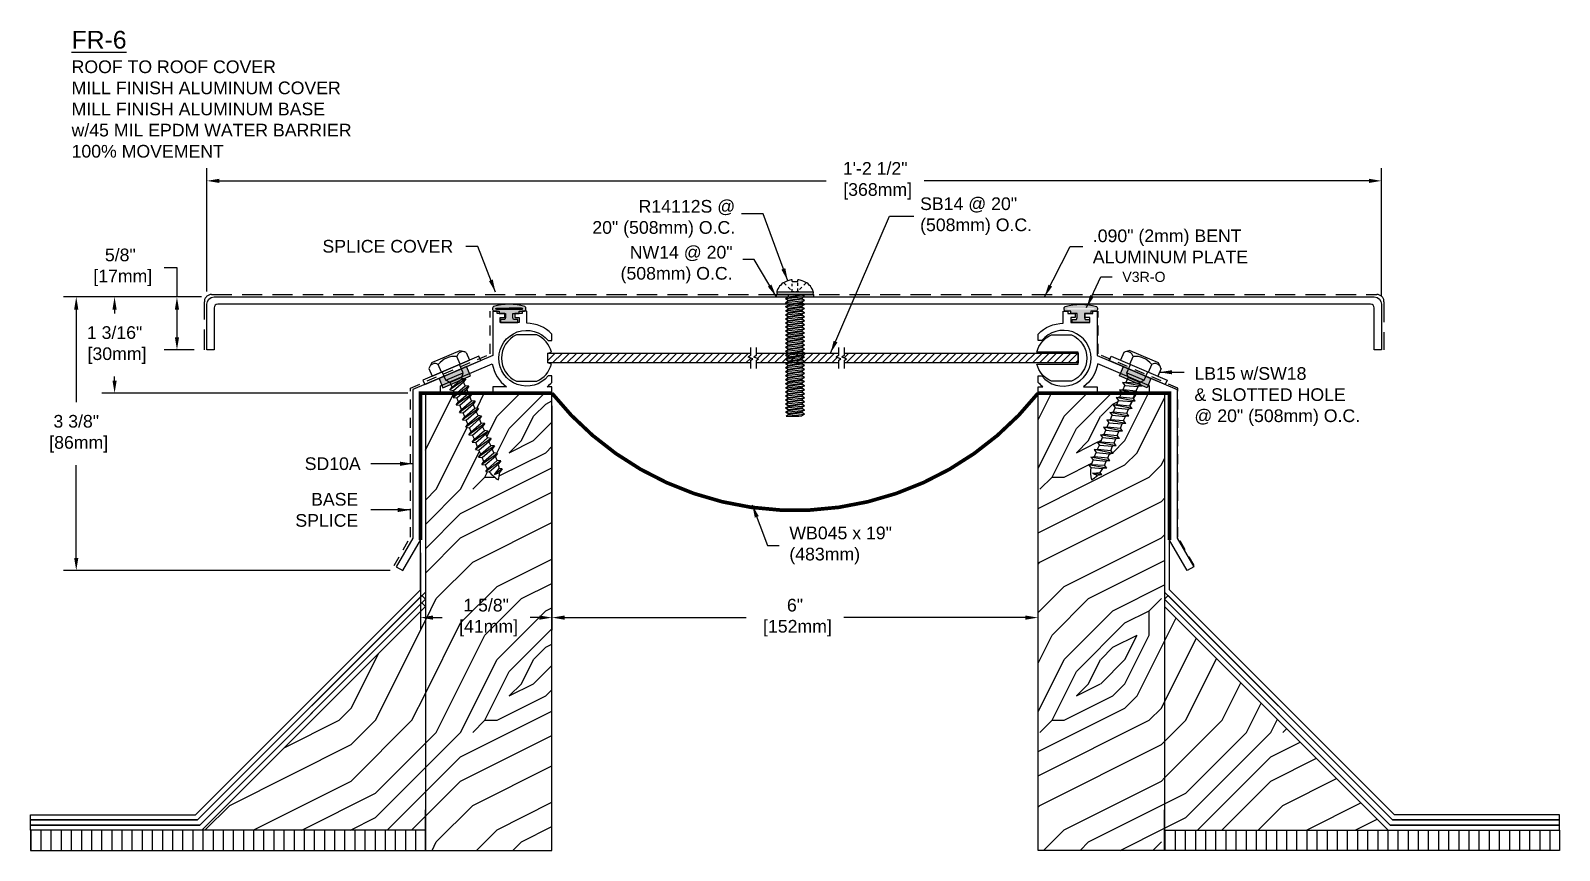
# Model space of a CAD drawing. Header units: inches. Extents: x -1 to 44.9, y 1.5 to 11.7.
# Drawn here: x -1.01 to 17.86, y 1.55 to 11.66 of the extents above; entities that cross this region are included whole.
import ezdxf

# ---------------------------------------------------------------- set-up
doc = ezdxf.new("R2010")
doc.units = ezdxf.units.IN
doc.header["$MEASUREMENT"] = 0
doc.linetypes.add('DASHED2', pattern=[0.375, 0.25, -0.125])
for name, color, linetype in [('ANCHORS', 4, 'Continuous'), ('CONDITIONS', 1, 'Continuous'), ('DIMENSIONS', 3, 'Continuous'), ('FILLERS', 2, 'Continuous'), ('METALS', 7, 'Continuous'), ('TEXT', 2, 'Continuous')]:
    doc.layers.add(name, color=color, linetype=linetype)
doc.styles.add('ARIAL', font='arial.ttf')
doc.dimstyles.new('Arial', dxfattribs={"dimtxt": 0.15625, "dimasz": 0.15625, "dimexe": 0.15625, "dimexo": 0.15625, "dimgap": 0.15625, "dimtad": 0, "dimtih": 1, "dimtoh": 1, "dimdec": 4, "dimzin": 3, "dimdsep": 46, "dimlunit": 4, "dimtxsty": 'ARIAL', "dimcen": 0.15625, "dimadec": 0, "dimazin": 0, "dimtfac": 1, "dimtdec": 4, "dimtofl": 0, "dimtmove": 0, "dimatfit": 3, "dimfxl": 0, "dimfrac": 2, "dimtolj": 1, "dimtzin": 0, "dimarcsym": 0})
pattern_1 = [(0, (-1.4, 0.15), (3, 3), [0.15, -2.85]), (90, (-0.2, 1.2), (-3, 3), [0.3, -2.7]), (45, (-0.8, 0.9), (3e-16, 3), [0.2121, -0.6363, 0.2121, -0.4242, 1.485, -1.27294]), (45, (-1.55, 0), (3e-16, 3), [0.21213, -0.42426, 0.21213, -3.39412]), (45, (-0.5, 0.3), (3e-16, 3), [0.2121, -4.0305]), (45, (-0.2, 0.15), (3e-16, 3), [0.2121, -4.0305]), (45, (-0.65, 0.45), (3e-16, 3), [0.2121, -4.0305]), (45, (-0.8, 0.6), (3e-16, 3), [0.42426, -3.8184]), (45, (-0.05, 2.85), (3e-16, 3), [0.4243, -3.8184]), (45, (-1.1, 0.75), (3e-16, 3), [0.8485, -3.3941]), (45, (-1.25, 0.9), (3e-16, 3), [0.8485, -3.3941]), (45, (0.7, 1.8), (3e-16, 3), [0.8485, -3.3941]), (45, (-1.4, 1.2), (3e-16, 3), [0.6364, -3.60624]), (45, (-2, 1.65), (3e-16, 3), [0.6364, -3.60624]), (45, (-1.7, 1.35), (3e-16, 3), [0.6364, -3.60624]), (45, (0.25, 2.25), (3e-16, 3), [1.06066, -3.182]), (45, (-0.05, 2.4), (3e-16, 3), [1.06066, -3.182]), (45, (0.25, 1.65), (3e-16, 3), [1.4849, -2.7577]), (26.565, (-1.1, 0.45), (3, 1e-09), [0.3354, -6.3728]), (26.565, (-0.5, 1.35), (3, 1e-09), [0.3354, -6.3728]), (26.565, (-0.65, 1.05), (3, 1e-09), [0.3354, -6.3728]), (26.565, (-1.25, 0.15), (3, 1e-09), [0.6708, -6.0374]), (26.565, (-0.65, 1.5), (3, 1e-09), [1.00623, -5.702]), (26.565, (-0.95, 1.65), (3, 1e-09), [1.34164, -5.36656]), (26.565, (-1.25, 1.8), (3, 1e-09), [1.34164, -5.36656]), (26.565, (-1.7, 2.7), (3, 1e-09), [1.34164, -5.36656]), (26.565, (-1.7, 2.4), (3, 1e-09), [1.67705, -5.03115]), (26.565, (-1.55, 2.1), (3, 1e-09), [1.67705, -5.03115]), (63.435, (-0.5, 0.9), (2e-10, 3), [0.3354, -6.3728]), (63.435, (-0.95, 0.6), (2e-10, 3), [0.3354, -6.3728]), (63.435, (-1.4, 0.15), (2e-10, 3), [0.6708, -6.0374]), (63.435, (-0.5, 0.6), (2e-10, 3), [0.6708, -6.0374]), (63.435, (-1.7, 0), (2e-10, 3), [1.00623, -5.702]), (63.435, (-2, 0), (2e-10, 3), [1.34164, -5.36656]), (63.435, (0.7, 0.15), (2e-10, 3), [1.34164, -5.36656]), (63.435, (-0.35, 0.45), (2e-10, 3), [1.34164, -5.36656]), (63.435, (0.25, 0.15), (2e-10, 3), [1.67705, -5.03115]), (63.435, (-0.05, 0.3), (2e-10, 3), [1.67705, -5.03115])]
pattern_2 = [(0, (2.6, 0.15), (3, 3), [0.15, -2.85]), (90, (3.8, 1.2), (-3, 3), [0.3, -2.7]), (45, (3.2, 0.9), (3e-16, 3), [0.2121, -0.6363, 0.2121, -0.4242, 1.485, -1.27294]), (45, (2.45, 0), (3e-16, 3), [0.21213, -0.42426, 0.21213, -3.39412]), (45, (3.5, 0.3), (3e-16, 3), [0.21213, -4.0305]), (45, (3.8, 0.15), (3e-16, 3), [0.21213, -4.0305]), (45, (3.35, 0.45), (3e-16, 3), [0.21213, -4.0305]), (45, (3.2, 0.6), (3e-16, 3), [0.42426, -3.8184]), (45, (3.95, 2.85), (3e-16, 3), [0.42426, -3.8184]), (45, (2.9, 0.75), (3e-16, 3), [0.8485, -3.3941]), (45, (2.75, 0.9), (3e-16, 3), [0.8485, -3.3941]), (45, (4.7, 1.8), (3e-16, 3), [0.8485, -3.3941]), (45, (2.6, 1.2), (3e-16, 3), [0.6364, -3.60624]), (45, (2, 1.65), (3e-16, 3), [0.6364, -3.60624]), (45, (2.3, 1.35), (3e-16, 3), [0.6364, -3.60624]), (45, (4.25, 2.25), (3e-16, 3), [1.06066, -3.182]), (45, (3.95, 2.4), (3e-16, 3), [1.06066, -3.182]), (45, (4.25, 1.65), (3e-16, 3), [1.4849, -2.7577]), (26.565, (2.9, 0.45), (3, 1e-09), [0.3354, -6.3728]), (26.565, (3.5, 1.35), (3, 1e-09), [0.3354, -6.3728]), (26.565, (3.35, 1.05), (3, 1e-09), [0.3354, -6.3728]), (26.565, (2.75, 0.15), (3, 1e-09), [0.6708, -6.0374]), (26.565, (3.35, 1.5), (3, 1e-09), [1.00623, -5.70197]), (26.565, (3.05, 1.65), (3, 1e-09), [1.34164, -5.36656]), (26.565, (2.75, 1.8), (3, 1e-09), [1.34164, -5.36656]), (26.565, (2.3, 2.7), (3, 1e-09), [1.34164, -5.36656]), (26.565, (2.3, 2.4), (3, 1e-09), [1.67705, -5.03115]), (26.565, (2.45, 2.1), (3, 1e-09), [1.67705, -5.03115]), (63.435, (3.5, 0.9), (2e-10, 3), [0.3354, -6.3728]), (63.435, (3.05, 0.6), (2e-10, 3), [0.3354, -6.3728]), (63.435, (2.6, 0.15), (2e-10, 3), [0.6708, -6.0374]), (63.435, (3.5, 0.6), (2e-10, 3), [0.6708, -6.0374]), (63.435, (2.3, 0), (2e-10, 3), [1.00623, -5.70197]), (63.435, (2, 0), (2e-10, 3), [1.34164, -5.36656]), (63.435, (4.7, 0.15), (2e-10, 3), [1.34164, -5.36656]), (63.435, (3.65, 0.45), (2e-10, 3), [1.34164, -5.36656]), (63.435, (4.25, 0.15), (2e-10, 3), [1.67705, -5.03115]), (63.435, (3.95, 0.3), (2e-10, 3), [1.67705, -5.03115])]

# ---------------------------------------------------------------- blocks, each defined once
blk = doc.blocks.new('*D6')
at = {"layer": 'Defpoints', "color": 0}
for p in [(1.259, 8.374), (0.031, 7.186), (3.805, 7.186)]:
    blk.add_point(p, dxfattribs=at)
at = {"layer": 'DIMENSIONS', "color": 0, "lineweight": -2}
for p, q in [((1.103, 8.374), (-0.125, 8.374)), ((0.031, 8.217), (0.031, 8.168)), ((0.031, 7.342), (0.031, 7.392)), ((3.649, 7.186), (-0.125, 7.186))]:
    blk.add_line(p, q, dxfattribs=at)
at = {"layer": 'DIMENSIONS', "color": 0}
for points in [[(0.005, 8.217), (0.057, 8.217), (0.031, 8.374)], [(0.005, 7.342), (0.057, 7.342), (0.031, 7.186)]]:
    blk.add_solid(points, dxfattribs=at)
at = {"layer": 'DIMENSIONS', "color": 0, "insert": (0.031, 7.78), "char_height": 0.15625, "attachment_point": 5, "style": 'ARIAL'}
blk.add_mtext('\\A1;1 3/16"\\P [30mm]', dxfattribs=at)
blk = doc.blocks.new('*D7')
at = {"layer": 'Defpoints', "color": 0}
for p in [(5.429, 7.186), (3.806, 5.374), (5.429, 4.418)]:
    blk.add_point(p, dxfattribs=at)
at = {"layer": 'DIMENSIONS', "color": 0, "lineweight": -2}
for p, q in [((5.429, 7.03), (5.429, 4.262)), ((3.806, 5.217), (3.806, 4.262)), ((3.962, 4.418), (4.074, 4.418)), ((5.273, 4.418), (5.161, 4.418))]:
    blk.add_line(p, q, dxfattribs=at)
at = {"layer": 'DIMENSIONS', "color": 0}
for points in [[(3.962, 4.444), (3.962, 4.392), (3.806, 4.418)], [(5.273, 4.444), (5.273, 4.392), (5.429, 4.418)]]:
    blk.add_solid(points, dxfattribs=at)
at = {"layer": 'DIMENSIONS', "color": 0, "insert": (4.617, 4.418), "char_height": 0.1562, "attachment_point": 5, "style": 'ARIAL'}
blk.add_mtext('\\A1;1 5/8"\\P [41mm]', dxfattribs=at)
blk = doc.blocks.new('*D8')
at = {"layer": 'Defpoints', "color": 0}
for p in [(1.259, 8.374), (0.801, 7.721), (1.169, 7.721)]:
    blk.add_point(p, dxfattribs=at)
at = {"layer": 'DIMENSIONS', "color": 0, "lineweight": -2}
for p, q in [((0.645, 8.738), (0.801, 8.738)), ((0.801, 8.738), (0.801, 8.374)), ((1.103, 8.374), (0.645, 8.374)), ((0.801, 8.217), (0.801, 7.877)), ((1.013, 7.721), (0.645, 7.721))]:
    blk.add_line(p, q, dxfattribs=at)
at = {"layer": 'DIMENSIONS', "color": 0}
for points in [[(0.775, 8.217), (0.827, 8.217), (0.801, 8.374)], [(0.775, 7.877), (0.827, 7.877), (0.801, 7.721)]]:
    blk.add_solid(points, dxfattribs=at)
at = {"layer": 'DIMENSIONS', "color": 0, "insert": (0.102, 8.738), "char_height": 0.1562, "attachment_point": 5, "style": 'ARIAL'}
blk.add_mtext('\\A1;5/8"\\P [17mm]', dxfattribs=at)
blk = doc.blocks.new('*D9')
at = {"layer": 'Defpoints', "color": 0}
for p in [(5.429, 4.418), (11.429, 4.418), (11.429, 4.418)]:
    blk.add_point(p, dxfattribs=at)
at = {"layer": 'DIMENSIONS', "color": 0, "lineweight": -2}
for p, q in [((5.586, 4.418), (7.825, 4.418)), ((11.273, 4.418), (9.033, 4.418))]:
    blk.add_line(p, q, dxfattribs=at)
at = {"layer": 'DIMENSIONS', "color": 0}
for points in [[(5.586, 4.444), (5.586, 4.392), (5.429, 4.418)], [(11.273, 4.444), (11.273, 4.392), (11.429, 4.418)]]:
    blk.add_solid(points, dxfattribs=at)
at = {"layer": 'DIMENSIONS', "color": 0, "insert": (8.429, 4.418), "char_height": 0.1562, "attachment_point": 5, "style": 'ARIAL'}
blk.add_mtext('\\A1;6"\\P [152mm]', dxfattribs=at)
blk = doc.blocks.new('*D10')
at = {"layer": 'Defpoints', "color": 0}
for p in [(15.669, 9.805), (1.169, 8.284), (15.669, 8.23)]:
    blk.add_point(p, dxfattribs=at)
at = {"layer": 'DIMENSIONS', "color": 0, "lineweight": -2}
for p, q in [((1.169, 8.44), (1.169, 9.961)), ((15.669, 8.386), (15.669, 9.961)), ((1.325, 9.805), (8.815, 9.805)), ((15.513, 9.805), (10.023, 9.805))]:
    blk.add_line(p, q, dxfattribs=at)
at = {"layer": 'DIMENSIONS', "color": 0}
for points in [[(1.325, 9.831), (1.325, 9.779), (1.169, 9.805)], [(15.513, 9.831), (15.513, 9.779), (15.669, 9.805)]]:
    blk.add_solid(points, dxfattribs=at)
at = {"layer": 'DIMENSIONS', "color": 0, "insert": (9.419, 9.805), "char_height": 0.15625, "attachment_point": 5, "style": 'ARIAL'}
blk.add_mtext('\\A1;1\'-2 1/2"\\P [368mm]', dxfattribs=at)
blk = doc.blocks.new('NW14')
blk.add_hatch(color=256).paths.add_polyline_path([(0.2325, -0.03), (0.2325, 0), (-0.2325, 0), (-0.2325, -0.03)])
blk.add_lwpolyline([(-0.2325, -0.03), (0.2325, -0.03), (0.2325, 0), (-0.2325, 0)], close=True)
blk = doc.blocks.new('LB15')
for p, q in [((-0.25, 0.102), (-0.25, 0)), ((-0.25, 0), (0.25, 0)), ((-0.19, 0.156), (-0.238, 0.116)), ((-0.19, 0.156), (0.19, 0.156)), ((-0.125, 0), (-0.125, 0.102)), ((-0.117, -0.112), (-0.117, 0)), ((0.117, -0.112), (0.117, 0)), ((0.125, 0), (0.125, 0.102)), ((0.19, 0.156), (0.238, 0.116)), ((0.25, 0.102), (0.25, 0)), ((-0.078, -0.158), (-0.117, -0.112)), ((-0.117, -0.112), (0.117, -0.112)), ((-0.078, -0.221), (-0.078, -0.158)), ((0.078, -0.158), (-0.078, -0.158)), ((-0.078, -0.221), (0.078, -0.171)), ((0.078, -0.158), (0.117, -0.112)), ((0.078, -0.171), (0.078, -0.158)), ((0.117, -0.194), (0.078, -0.171)), ((0.117, -0.194), (-0.117, -0.244)), ((-0.117, -0.244), (-0.078, -0.221)), ((-0.117, -0.244), (-0.078, -0.266)), ((0.117, -0.294), (-0.117, -0.344)), ((-0.117, -0.344), (-0.078, -0.321)), ((-0.117, -0.344), (-0.078, -0.366)), ((-0.078, -0.266), (0.078, -0.216)), ((-0.078, -0.321), (-0.078, -0.266)), ((-0.078, -0.321), (0.078, -0.271)), ((-0.078, -0.366), (0.078, -0.316)), ((-0.078, -0.421), (-0.078, -0.366)), ((-0.078, -0.421), (0.078, -0.371)), ((0.117, -0.194), (0.078, -0.216)), ((0.078, -0.271), (0.078, -0.216)), ((0.117, -0.294), (0.078, -0.271)), ((0.117, -0.294), (0.078, -0.316)), ((0.078, -0.371), (0.078, -0.316)), ((0.117, -0.394), (0.078, -0.371)), ((0.117, -0.394), (-0.117, -0.444)), ((-0.117, -0.444), (-0.078, -0.421)), ((-0.117, -0.444), (-0.078, -0.466)), ((0.117, -0.494), (-0.117, -0.544)), ((-0.117, -0.544), (-0.078, -0.521)), ((-0.117, -0.544), (-0.078, -0.566)), ((-0.078, -0.466), (0.078, -0.416)), ((-0.078, -0.521), (-0.078, -0.466)), ((-0.078, -0.521), (0.078, -0.471)), ((-0.078, -0.566), (0.078, -0.516)), ((0.117, -0.394), (0.078, -0.416)), ((0.078, -0.471), (0.078, -0.416)), ((0.117, -0.494), (0.078, -0.471)), ((0.117, -0.494), (0.078, -0.516)), ((0.078, -0.571), (0.078, -0.516)), ((0.117, -0.594), (-0.117, -0.644)), ((-0.117, -0.644), (-0.078, -0.621)), ((-0.117, -0.644), (-0.078, -0.666)), ((0.117, -0.694), (-0.117, -0.744)), ((-0.117, -0.744), (-0.078, -0.721)), ((-0.117, -0.744), (-0.078, -0.766)), ((-0.078, -0.621), (-0.078, -0.566)), ((-0.078, -0.621), (0.078, -0.571)), ((-0.078, -0.666), (0.078, -0.616)), ((-0.078, -0.721), (-0.078, -0.666)), ((-0.078, -0.721), (0.078, -0.671)), ((-0.078, -0.766), (0.078, -0.716)), ((0.117, -0.594), (0.078, -0.571)), ((0.117, -0.594), (0.078, -0.616)), ((0.078, -0.671), (0.078, -0.616)), ((0.117, -0.694), (0.078, -0.671)), ((0.117, -0.694), (0.078, -0.716)), ((0.078, -0.771), (0.078, -0.716)), ((0.117, -0.794), (-0.117, -0.844)), ((-0.117, -0.844), (-0.078, -0.821)), ((-0.117, -0.844), (-0.078, -0.866)), ((0.117, -0.894), (-0.117, -0.944)), ((-0.117, -0.944), (-0.078, -0.921)), ((-0.078, -0.821), (-0.078, -0.766)), ((-0.078, -0.821), (0.078, -0.771)), ((-0.078, -0.866), (0.078, -0.816)), ((-0.078, -0.921), (-0.078, -0.866)), ((-0.078, -0.921), (0.078, -0.871)), ((-0.078, -0.966), (0.078, -0.916)), ((0.117, -0.794), (0.078, -0.771)), ((0.117, -0.794), (0.078, -0.816)), ((0.078, -0.871), (0.078, -0.816)), ((0.117, -0.894), (0.078, -0.871)), ((0.117, -0.894), (0.078, -0.916)), ((0.078, -0.971), (0.078, -0.916)), ((-0.117, -0.944), (-0.078, -0.966)), ((0.117, -0.994), (-0.117, -1.044)), ((-0.117, -1.044), (-0.078, -1.021)), ((-0.117, -1.044), (-0.078, -1.066)), ((0.117, -1.094), (-0.117, -1.144)), ((-0.117, -1.144), (-0.078, -1.121)), ((-0.078, -1.021), (-0.078, -0.966)), ((-0.078, -1.021), (0.078, -0.971)), ((-0.078, -1.066), (0.078, -1.016)), ((-0.078, -1.121), (-0.078, -1.066)), ((-0.078, -1.121), (0.078, -1.071)), ((-0.078, -1.166), (0.078, -1.116)), ((0.117, -0.994), (0.078, -0.971)), ((0.117, -0.994), (0.078, -1.016)), ((0.078, -1.071), (0.078, -1.016)), ((0.117, -1.094), (0.078, -1.071)), ((0.117, -1.094), (0.078, -1.116)), ((0.078, -1.171), (0.078, -1.116)), ((-0.117, -1.144), (-0.078, -1.166)), ((0.117, -1.194), (-0.117, -1.244)), ((-0.117, -1.244), (-0.078, -1.221)), ((-0.117, -1.244), (-0.078, -1.266)), ((0.117, -1.294), (-0.105, -1.344)), ((-0.078, -1.221), (-0.078, -1.166)), ((-0.078, -1.221), (0.078, -1.171)), ((-0.078, -1.266), (0.078, -1.216)), ((-0.074, -1.323), (0.078, -1.271)), ((-0.066, -1.362), (0.075, -1.317)), ((0.117, -1.294), (0.075, -1.317)), ((0.117, -1.194), (0.078, -1.171)), ((0.117, -1.194), (0.078, -1.216)), ((0.078, -1.266), (0.078, -1.216)), ((0.117, -1.294), (0.078, -1.271)), ((-0.105, -1.344), (-0.074, -1.323)), ((-0.105, -1.344), (-0.066, -1.362)), ((-0.022, -1.418), (0.063, -1.374)), ((0.096, -1.393), (-0.022, -1.418)), ((-0.022, -1.418), (0.047, -1.42)), ((0.096, -1.393), (0.047, -1.42)), ((0.096, -1.393), (0.063, -1.374))]:
    blk.add_line(p, q)
for centre, radius, start, end in [((-0.188, 0.057), 0.077, 35.7751, 144.2249), ((0, -0.126), 0.26, 61.2813, 118.7187), ((0.187, 0.057), 0.077, 35.7751, 144.2249), ((0.311, -1.266), 0.389, 180, 188.3837), ((-0.311, -1.266), 0.389, 343.9655, 352.4485), ((-0.311, -1.266), 0.389, 359.2771, 0), ((0.311, -1.266), 0.389, 194.3207, 216.9667), ((-0.311, -1.266), 0.389, 323.0333, 336.7752)]:
    blk.add_arc(centre, radius, start, end)
blk = doc.blocks.new('*D14')
at = {"layer": 'Defpoints', "color": 0}
for p in [(1.259, 8.374), (-0.442, 4.999), (3.589, 4.999)]:
    blk.add_point(p, dxfattribs=at)
at = {"layer": 'DIMENSIONS', "color": 0, "lineweight": -2}
for p, q in [((1.103, 8.374), (-0.598, 8.374)), ((-0.442, 8.217), (-0.442, 7.074)), ((-0.442, 5.155), (-0.442, 6.299)), ((3.433, 4.999), (-0.598, 4.999))]:
    blk.add_line(p, q, dxfattribs=at)
at = {"layer": 'DIMENSIONS', "color": 0}
for points in [[(-0.468, 8.217), (-0.416, 8.217), (-0.442, 8.374)], [(-0.468, 5.155), (-0.416, 5.155), (-0.442, 4.999)]]:
    blk.add_solid(points, dxfattribs=at)
at = {"layer": 'DIMENSIONS', "color": 0, "insert": (-0.442, 6.686), "char_height": 0.1562, "attachment_point": 5, "style": 'ARIAL'}
blk.add_mtext('\\A1;3 3/8"\\P [86mm]', dxfattribs=at)
blk = doc.blocks.new('V3RforCM')
h = blk.add_hatch(color=256)
h.paths.add_polyline_path([(6.209, 8.255, 0.579646), (6.213, 8.198), (6.276, 8.198), (6.276, 8.167), (6.355, 8.167), (6.355, 8.12), (6.349, 8.094), (6.294, 8.094), (6.294, 8.059), (6.509, 8.059), (6.509, 8.094), (6.454, 8.094), (6.448, 8.12), (6.448, 8.167), (6.526, 8.167), (6.526, 8.198), (6.59, 8.198, 0.579646), (6.594, 8.255, 0.144656)])
edge = h.paths.add_edge_path(flags=16)
edge.add_spline(control_points=[(6.246, 8.22), (6.245, 8.22), (6.2, 8.241), (6.298, 8.232), (6.401, 8.233)], knot_values=[0.028497, 0.028497, 0.028497, 0.028497, 0.032831, 0.201023, 0.201023, 0.201023, 0.201023], degree=3, periodic=0)
edge.add_spline(control_points=[(6.401, 8.233), (6.505, 8.232), (6.603, 8.241), (6.558, 8.22), (6.557, 8.22)], knot_values=[0.028497, 0.028497, 0.028497, 0.028497, 0.196688, 0.201023, 0.201023, 0.201023, 0.201023], degree=3, periodic=0)
edge.add_line((6.557, 8.22), (6.246, 8.22))
blk.add_lwpolyline([(6.594, 8.255, 0.144656), (6.209, 8.255, 0.579646), (6.213, 8.198), (6.276, 8.198), (6.276, 8.167), (6.355, 8.167), (6.355, 8.12), (6.349, 8.094), (6.294, 8.094), (6.294, 8.059), (6.509, 8.059), (6.509, 8.094), (6.454, 8.094), (6.448, 8.12), (6.448, 8.167), (6.526, 8.167), (6.526, 8.198), (6.59, 8.198, 0.579646)], format="xyb", close=True)
blk = doc.blocks.new('SB10')
h = blk.add_hatch()
h.set_pattern_fill('ANSI31', color=256, scale=0.5, style=0)
h.paths.add_polyline_path([(1.79, -0.011), (1.733, 0.011), (1.762, 0.03), (1.762, 0.06), (-0.738, 0.06), (-0.738, -0.06), (1.762, -0.06), (1.762, -0.03)])
h.paths.add_polyline_path([(2.82, 0.011), (2.849, 0.03), (2.849, 0.06), (1.832, 0.06), (1.832, 0.03), (1.803, 0.011), (1.86, -0.011), (1.832, -0.03), (1.832, -0.06), (2.849, -0.06), (2.849, -0.03), (2.877, -0.011)])
h.paths.add_polyline_path([(5.805, 0.06), (2.919, 0.06), (2.919, 0.03), (2.89, 0.011), (2.947, -0.011), (2.919, -0.03), (2.919, -0.06), (5.805, -0.06)])
for p, q in [((1.762, 0.03), (1.733, 0.011)), ((1.79, -0.011), (1.733, 0.011)), ((1.762, 0.13), (1.762, 0.03)), ((1.832, 0.03), (1.803, 0.011)), ((1.86, -0.011), (1.803, 0.011)), ((1.832, 0.13), (1.832, 0.03)), ((2.849, 0.03), (2.82, 0.011)), ((2.877, -0.011), (2.82, 0.011)), ((2.849, 0.13), (2.849, 0.03)), ((2.919, 0.03), (2.89, 0.011)), ((2.947, -0.011), (2.89, 0.011)), ((2.919, 0.13), (2.919, 0.03)), ((1.762, -0.03), (1.79, -0.011)), ((1.762, -0.03), (1.762, -0.13)), ((1.832, -0.03), (1.86, -0.011)), ((1.832, -0.03), (1.832, -0.13)), ((2.849, -0.03), (2.877, -0.011)), ((2.849, -0.03), (2.849, -0.13)), ((2.919, -0.03), (2.947, -0.011)), ((2.919, -0.03), (2.919, -0.13))]:
    blk.add_line(p, q)
for points in [[(-0.696, 0.074, 0.233897), (-0.875, 0.286), (-1.125, 0.286, 0.654654), (-1.125, -0.286), (-0.875, -0.286, 0.233897), (-0.696, -0.074), (-0.738, -0.06), (-0.738, 0.06)], [(5.805, 0.074), (5.296, 0.074, -0.233897), (5.475, 0.286), (5.725, 0.286, -0.654654), (5.725, -0.286), (5.475, -0.286, -0.233897), (5.296, -0.074), (5.805, -0.074)]]:
    blk.add_lwpolyline(points, format="xyb", close=True)
for points in [[(-0.738, 0.06), (1.762, 0.06)], [(1.832, 0.06), (2.849, 0.06)], [(2.919, 0.06), (5.805, 0.06), (5.805, -0.06), (2.919, -0.06)], [(1.762, -0.06), (-0.738, -0.06)], [(2.849, -0.06), (1.832, -0.06)]]:
    blk.add_lwpolyline(points)
blk = doc.blocks.new('R14112')
for p, q in [((-0.226, 0.031), (0.226, 0.031)), ((-0.226, 0.031), (-0.22, 0)), ((-0.22, 0), (0.22, 0)), ((-0.109, 0.116), (-0.133, 0.141)), ((-0.057, 0.062), (-0.086, 0.092)), ((-0.085, 0), (-0.085, -0.03)), ((-0.034, 0.038), (-0.042, 0.046)), ((-0.034, 0.161), (-0.034, 0.182)), ((-0.034, 0.161), (0.034, 0.161)), ((-0.034, 0.103), (-0.034, 0.131)), ((-0.034, 0.038), (-0.034, 0.065)), ((-0.034, 0.038), (-0.01, 0.038)), ((0.01, 0.038), (0.034, 0.038)), ((0.034, 0.161), (0.034, 0.182)), ((0.034, 0.106), (0.034, 0.142)), ((0.034, 0.038), (0.034, 0.073)), ((0.034, 0.038), (0.042, 0.046)), ((0.057, 0.062), (0.086, 0.092)), ((0.085, 0), (0.085, -0.005)), ((0.109, 0.116), (0.133, 0.141)), ((0.226, 0.031), (0.22, 0)), ((-0.119, -0.05), (0.119, -0.025)), ((-0.119, -0.05), (-0.085, -0.03)), ((-0.119, -0.05), (-0.085, -0.07)), ((-0.119, -0.1), (0.119, -0.075)), ((-0.119, -0.1), (-0.085, -0.08)), ((-0.119, -0.1), (-0.085, -0.12)), ((-0.119, -0.15), (0.119, -0.125)), ((-0.119, -0.15), (-0.085, -0.13)), ((-0.119, -0.15), (-0.085, -0.17)), ((-0.119, -0.2), (0.119, -0.175)), ((-0.119, -0.2), (-0.085, -0.18)), ((-0.085, -0.03), (0.085, -0.005)), ((-0.085, -0.07), (0.085, -0.045)), ((-0.085, -0.08), (0.085, -0.055)), ((-0.085, -0.07), (-0.085, -0.08)), ((-0.085, -0.12), (0.085, -0.095)), ((-0.085, -0.13), (0.085, -0.105)), ((-0.085, -0.12), (-0.085, -0.13)), ((-0.085, -0.17), (0.085, -0.145)), ((-0.085, -0.18), (0.085, -0.155)), ((-0.085, -0.17), (-0.085, -0.18)), ((0.119, -0.025), (0.085, -0.005)), ((0.119, -0.025), (0.085, -0.045)), ((0.085, -0.045), (0.085, -0.055)), ((0.119, -0.075), (0.085, -0.055)), ((0.119, -0.075), (0.085, -0.095)), ((0.085, -0.095), (0.085, -0.105)), ((0.119, -0.125), (0.085, -0.105)), ((0.119, -0.125), (0.085, -0.145)), ((0.085, -0.145), (0.085, -0.155)), ((0.119, -0.175), (0.085, -0.155)), ((0.119, -0.175), (0.085, -0.195)), ((-0.119, -0.2), (-0.085, -0.22)), ((-0.119, -0.25), (0.119, -0.225)), ((-0.119, -0.25), (-0.085, -0.23)), ((-0.119, -0.25), (-0.085, -0.27)), ((-0.119, -0.3), (0.119, -0.275)), ((-0.119, -0.3), (-0.085, -0.28)), ((-0.119, -0.3), (-0.085, -0.32)), ((-0.119, -0.35), (0.119, -0.325)), ((-0.119, -0.35), (-0.085, -0.33)), ((-0.119, -0.35), (-0.085, -0.37)), ((-0.119, -0.4), (0.119, -0.375)), ((-0.085, -0.22), (0.085, -0.195)), ((-0.085, -0.23), (0.085, -0.205)), ((-0.085, -0.22), (-0.085, -0.23)), ((-0.085, -0.27), (0.085, -0.245)), ((-0.085, -0.28), (0.085, -0.255)), ((-0.085, -0.27), (-0.085, -0.28)), ((-0.085, -0.32), (0.085, -0.295)), ((-0.085, -0.33), (0.085, -0.305)), ((-0.085, -0.32), (-0.085, -0.33)), ((-0.085, -0.37), (0.085, -0.345)), ((-0.085, -0.38), (0.085, -0.355)), ((-0.085, -0.37), (-0.085, -0.38)), ((0.085, -0.195), (0.085, -0.205)), ((0.119, -0.225), (0.085, -0.205)), ((0.119, -0.225), (0.085, -0.245)), ((0.085, -0.245), (0.085, -0.255)), ((0.119, -0.275), (0.085, -0.255)), ((0.119, -0.275), (0.085, -0.295)), ((0.085, -0.295), (0.085, -0.305)), ((0.119, -0.325), (0.085, -0.305)), ((0.119, -0.325), (0.085, -0.345)), ((0.085, -0.345), (0.085, -0.355)), ((0.119, -0.375), (0.085, -0.355)), ((0.119, -0.375), (0.085, -0.395)), ((-0.119, -0.4), (-0.085, -0.38)), ((-0.119, -0.4), (-0.085, -0.42)), ((-0.119, -0.45), (0.119, -0.425)), ((-0.119, -0.45), (-0.085, -0.43)), ((-0.119, -0.45), (-0.085, -0.47)), ((-0.119, -0.5), (0.119, -0.475)), ((-0.119, -0.5), (-0.085, -0.48)), ((-0.119, -0.5), (-0.085, -0.52)), ((-0.119, -0.55), (0.119, -0.525)), ((-0.119, -0.55), (-0.085, -0.53)), ((-0.119, -0.55), (-0.085, -0.57)), ((-0.085, -0.42), (0.085, -0.395)), ((-0.085, -0.43), (0.085, -0.405)), ((-0.085, -0.42), (-0.085, -0.43)), ((-0.085, -0.47), (0.085, -0.445)), ((-0.085, -0.48), (0.085, -0.455)), ((-0.085, -0.47), (-0.085, -0.48)), ((-0.085, -0.52), (0.085, -0.495)), ((-0.085, -0.53), (0.085, -0.505)), ((-0.085, -0.52), (-0.085, -0.53)), ((-0.085, -0.57), (0.085, -0.545)), ((-0.085, -0.58), (0.085, -0.555)), ((0.085, -0.395), (0.085, -0.405)), ((0.119, -0.425), (0.085, -0.405)), ((0.119, -0.425), (0.085, -0.445)), ((0.085, -0.445), (0.085, -0.455)), ((0.119, -0.475), (0.085, -0.455)), ((0.119, -0.475), (0.085, -0.495)), ((0.085, -0.495), (0.085, -0.505)), ((0.119, -0.525), (0.085, -0.505)), ((0.119, -0.525), (0.085, -0.545)), ((0.085, -0.545), (0.085, -0.555)), ((0.119, -0.575), (0.085, -0.555)), ((-0.119, -0.6), (0.119, -0.575)), ((-0.119, -0.6), (-0.085, -0.58)), ((-0.119, -0.6), (-0.085, -0.62)), ((-0.119, -0.65), (0.119, -0.625)), ((-0.119, -0.65), (-0.085, -0.63)), ((-0.119, -0.65), (-0.085, -0.67)), ((-0.119, -0.7), (0.119, -0.675)), ((-0.119, -0.7), (-0.085, -0.68)), ((-0.119, -0.7), (-0.085, -0.72)), ((-0.119, -0.75), (0.119, -0.725)), ((-0.119, -0.75), (-0.085, -0.73)), ((-0.119, -0.75), (-0.085, -0.77)), ((-0.085, -0.57), (-0.085, -0.58)), ((-0.085, -0.62), (0.085, -0.595)), ((-0.085, -0.63), (0.085, -0.605)), ((-0.085, -0.62), (-0.085, -0.63)), ((-0.085, -0.67), (0.085, -0.645)), ((-0.085, -0.68), (0.085, -0.655)), ((-0.085, -0.67), (-0.085, -0.68)), ((-0.085, -0.72), (0.085, -0.695)), ((-0.085, -0.73), (0.085, -0.705)), ((-0.085, -0.72), (-0.085, -0.73)), ((-0.085, -0.77), (0.085, -0.745)), ((0.119, -0.575), (0.085, -0.595)), ((0.085, -0.595), (0.085, -0.605)), ((0.119, -0.625), (0.085, -0.605)), ((0.119, -0.625), (0.085, -0.645)), ((0.085, -0.645), (0.085, -0.655)), ((0.119, -0.675), (0.085, -0.655)), ((0.119, -0.675), (0.085, -0.695)), ((0.085, -0.695), (0.085, -0.705)), ((0.119, -0.725), (0.085, -0.705)), ((0.119, -0.725), (0.085, -0.745)), ((0.085, -0.745), (0.085, -0.755)), ((-0.119, -0.8), (0.119, -0.775)), ((-0.119, -0.8), (-0.085, -0.78)), ((-0.119, -0.8), (-0.085, -0.82)), ((-0.119, -0.85), (0.119, -0.825)), ((-0.119, -0.85), (-0.085, -0.83)), ((-0.119, -0.85), (-0.085, -0.87)), ((-0.119, -0.9), (0.119, -0.875)), ((-0.119, -0.9), (-0.085, -0.88)), ((-0.119, -0.9), (-0.085, -0.92)), ((-0.119, -0.95), (0.119, -0.925)), ((-0.119, -0.95), (-0.085, -0.93)), ((-0.085, -0.78), (0.085, -0.755)), ((-0.085, -0.77), (-0.085, -0.78)), ((-0.085, -0.82), (0.085, -0.795)), ((-0.085, -0.83), (0.085, -0.805)), ((-0.085, -0.82), (-0.085, -0.83)), ((-0.085, -0.87), (0.085, -0.845)), ((-0.085, -0.88), (0.085, -0.855)), ((-0.085, -0.87), (-0.085, -0.88)), ((-0.085, -0.92), (0.085, -0.895)), ((-0.085, -0.93), (0.085, -0.905)), ((-0.085, -0.92), (-0.085, -0.93)), ((0.119, -0.775), (0.085, -0.755)), ((0.119, -0.775), (0.085, -0.795)), ((0.085, -0.795), (0.085, -0.805)), ((0.119, -0.825), (0.085, -0.805)), ((0.119, -0.825), (0.085, -0.845)), ((0.085, -0.845), (0.085, -0.855)), ((0.119, -0.875), (0.085, -0.855)), ((0.119, -0.875), (0.085, -0.895)), ((0.085, -0.895), (0.085, -0.905)), ((0.119, -0.925), (0.085, -0.905)), ((0.119, -0.925), (0.085, -0.945)), ((-0.119, -0.95), (-0.085, -0.97)), ((-0.119, -1), (0.119, -0.975)), ((-0.119, -1), (-0.085, -0.98)), ((-0.119, -1), (-0.085, -1.02)), ((-0.119, -1.05), (0.119, -1.025)), ((-0.119, -1.05), (-0.085, -1.03)), ((-0.119, -1.05), (-0.085, -1.07)), ((-0.119, -1.1), (0.119, -1.075)), ((-0.119, -1.1), (-0.085, -1.08)), ((-0.119, -1.1), (-0.085, -1.12)), ((-0.119, -1.15), (0.119, -1.125)), ((-0.119, -1.15), (-0.085, -1.13)), ((-0.085, -0.97), (0.085, -0.945)), ((-0.085, -0.98), (0.085, -0.955)), ((-0.085, -0.97), (-0.085, -0.98)), ((-0.085, -1.02), (0.085, -0.995)), ((-0.085, -1.03), (0.085, -1.005)), ((-0.085, -1.02), (-0.085, -1.03)), ((-0.085, -1.07), (0.085, -1.045)), ((-0.085, -1.08), (0.085, -1.055)), ((-0.085, -1.07), (-0.085, -1.08)), ((-0.085, -1.12), (0.085, -1.095)), ((-0.085, -1.13), (0.085, -1.105)), ((-0.085, -1.12), (-0.085, -1.13)), ((0.085, -0.945), (0.085, -0.955)), ((0.119, -0.975), (0.085, -0.955)), ((0.119, -0.975), (0.085, -0.995)), ((0.085, -0.995), (0.085, -1.005)), ((0.119, -1.025), (0.085, -1.005)), ((0.119, -1.025), (0.085, -1.045)), ((0.085, -1.045), (0.085, -1.055)), ((0.119, -1.075), (0.085, -1.055)), ((0.119, -1.075), (0.085, -1.095)), ((0.085, -1.095), (0.085, -1.105)), ((0.119, -1.125), (0.085, -1.105)), ((0.119, -1.125), (0.085, -1.145)), ((-0.119, -1.15), (-0.085, -1.17)), ((-0.119, -1.2), (0.119, -1.175)), ((-0.119, -1.2), (-0.085, -1.18)), ((-0.119, -1.2), (-0.085, -1.22)), ((-0.119, -1.25), (0.119, -1.225)), ((-0.119, -1.25), (-0.085, -1.23)), ((-0.119, -1.25), (-0.085, -1.27)), ((-0.119, -1.3), (0.119, -1.275)), ((-0.119, -1.3), (-0.085, -1.28)), ((-0.119, -1.3), (-0.085, -1.32)), ((-0.085, -1.17), (0.085, -1.145)), ((-0.085, -1.18), (0.085, -1.155)), ((-0.085, -1.17), (-0.085, -1.18)), ((-0.085, -1.22), (0.085, -1.195)), ((-0.085, -1.23), (0.085, -1.205)), ((-0.085, -1.22), (-0.085, -1.23)), ((-0.085, -1.27), (0.085, -1.245)), ((-0.085, -1.28), (0.085, -1.255)), ((-0.085, -1.27), (-0.085, -1.28)), ((-0.085, -1.32), (0.085, -1.295)), ((-0.085, -1.33), (0.085, -1.305)), ((-0.085, -1.32), (-0.085, -1.33)), ((0.085, -1.145), (0.085, -1.155)), ((0.119, -1.175), (0.085, -1.155)), ((0.119, -1.175), (0.085, -1.195)), ((0.085, -1.195), (0.085, -1.205)), ((0.119, -1.225), (0.085, -1.205)), ((0.119, -1.225), (0.085, -1.245)), ((0.085, -1.245), (0.085, -1.255)), ((0.119, -1.275), (0.085, -1.255)), ((0.119, -1.275), (0.085, -1.295)), ((0.085, -1.295), (0.085, -1.305)), ((0.119, -1.325), (0.085, -1.305)), ((-0.119, -1.35), (0.119, -1.325)), ((-0.119, -1.35), (-0.085, -1.33)), ((-0.119, -1.35), (-0.085, -1.37)), ((-0.119, -1.4), (0.119, -1.375)), ((-0.119, -1.4), (-0.085, -1.38)), ((-0.119, -1.4), (-0.085, -1.42)), ((-0.119, -1.45), (0.119, -1.425)), ((-0.119, -1.45), (-0.085, -1.43)), ((-0.119, -1.45), (-0.085, -1.47)), ((-0.11, -1.5), (0.119, -1.475)), ((-0.11, -1.5), (-0.085, -1.48)), ((-0.11, -1.5), (0.048, -1.5)), ((-0.085, -1.37), (0.085, -1.345)), ((-0.085, -1.38), (0.085, -1.355)), ((-0.085, -1.37), (-0.085, -1.38)), ((-0.085, -1.42), (0.085, -1.395)), ((-0.085, -1.43), (0.085, -1.405)), ((-0.085, -1.42), (-0.085, -1.43)), ((-0.085, -1.47), (0.085, -1.445)), ((-0.085, -1.48), (0.085, -1.455)), ((-0.085, -1.47), (-0.085, -1.48)), ((0.048, -1.5), (0.085, -1.495)), ((0.119, -1.325), (0.085, -1.345)), ((0.085, -1.345), (0.085, -1.355)), ((0.119, -1.375), (0.085, -1.355)), ((0.119, -1.375), (0.085, -1.395)), ((0.085, -1.395), (0.085, -1.405)), ((0.119, -1.425), (0.085, -1.405)), ((0.119, -1.425), (0.085, -1.445)), ((0.085, -1.445), (0.085, -1.455)), ((0.119, -1.475), (0.085, -1.455)), ((0.119, -1.475), (0.085, -1.495))]:
    blk.add_line(p, q)
for centre, radius, start, end in [((-0.08, 0), 0.149, 152.7282, 167.9922), ((-0.041, -0.02), 0.192, 128.7816, 152.7282), ((-0.016, -0.051), 0.232, 108.4084, 128.7816), ((0, -0.1), 0.284, 96.8718, 108.4084), ((0, -0.1), 0.284, 71.5916, 83.1282), ((0.016, -0.051), 0.232, 51.2184, 71.5916), ((0.041, -0.02), 0.192, 27.2718, 51.2184), ((0.08, 0), 0.149, 12.0078, 27.2718)]:
    blk.add_arc(centre, radius, start, end)
blk = doc.blocks.new('SD10A')
blk.add_lwpolyline([(1.046, 13.97), (1.046, 14.001), (0.991, 14.001), (0.991, 13.454), (0.005, 13.033), (0.005, 11.202), (-0.199, 10.848), (-0.117, 10.801), (0.099, 11.176), (0.099, 12.989), (0.349, 12.989), (0.349, 13.078), (0.986, 13.35, 0.199618), (1.161, 13.069), (0.992, 13.069), (0.992, 12.989), (1.722, 12.989), (1.722, 13.069), (1.662, 13.069, 0.046772), (1.722, 13.122), (1.722, 13.202), (1.677, 13.202, -2.798648), (1.677, 13.638), (1.722, 13.638), (1.722, 13.718, 0.204293), (1.411, 13.851), (1.411, 14.001), (1.356, 14.001), (1.356, 13.97), (1.264, 13.97), (1.264, 13.923), (1.319, 13.923), (1.319, 13.861), (1.084, 13.861), (1.084, 13.923), (1.139, 13.923), (1.139, 13.97)], format="xyb", close=True)

msp = doc.modelspace()

# ---------------------------------------------------------------- hatches: boundary and pattern name
at = {"layer": 'CONDITIONS'}
h = msp.add_hatch(dxfattribs=at)
h.set_pattern_fill('WOODFACE', color=256, scale=3, style=0)
h.set_pattern_definition(pattern_1)
h.paths.add_polyline_path([(5.42928, 7.16689, -0.00482274), (5.42928, 7.18619), (4.4489, 7.18619), (4.41703, 7.1437), (4.43858, 7.09322), (4.48336, 7.08782), (4.4563, 7.05174), (4.47785, 7.00125), (4.52263, 6.99585), (4.49556, 6.95977), (4.51712, 6.90928), (4.5619, 6.90388), (4.53483, 6.8678), (4.55639, 6.81732), (4.60117, 6.81191), (4.5741, 6.77583), (4.59566, 6.72535), (4.64044, 6.71995), (4.61337, 6.68387), (4.63492, 6.63338), (4.6797, 6.62798), (4.65264, 6.5919), (4.67419, 6.54141), (4.71897, 6.53601), (4.6919, 6.49993), (4.71346, 6.44945), (4.75824, 6.44404), (4.73117, 6.40796), (4.75274, 6.35746), (4.79751, 6.35208), (4.76777, 6.31368, -0.03703098), (4.77906, 6.25731), (4.8171, 6.25272), (4.78203, 6.20866, -0.06003224), (4.77074, 6.11635, -0.09913477), (4.65596, 6.21695), (4.61297, 6.21892), (4.63318, 6.25014, -0.03659691), (4.60711, 6.30062), (4.56233, 6.30603), (4.58939, 6.34211), (4.56784, 6.39259), (4.52306, 6.39799), (4.55013, 6.43407), (4.52857, 6.48456), (4.48379, 6.48996), (4.51086, 6.52604), (4.4893, 6.57653), (4.44452, 6.58193), (4.47159, 6.61801), (4.45003, 6.66849), (4.40525, 6.6739), (4.43232, 6.70998), (4.41077, 6.76046), (4.36599, 6.76586), (4.39305, 6.80194), (4.3715, 6.85243), (4.32672, 6.85783), (4.35379, 6.89391), (4.33223, 6.9444), (4.28745, 6.9498), (4.31452, 6.98588), (4.29296, 7.03636), (4.24818, 7.04177), (4.27525, 7.07785), (4.25369, 7.12833), (4.20891, 7.13373), (4.23598, 7.16981), (4.22899, 7.18619), (3.86778, 7.18619), (3.86778, 4.73388), (3.86778, 1.54691), (5.42928, 1.54691)])
h.paths.add_polyline_path([(4.35018, 5.30186), (4.88437, 5.30186), (4.88437, 4.90339), (4.35018, 4.90339)], flags=24)
h = msp.add_hatch(dxfattribs=at)
h.set_pattern_fill('WOODFACE', color=256, scale=3, style=0)
h.set_pattern_definition(pattern_2)
h.paths.add_polyline_path([(12.99078, 7.18619), (12.80328, 7.18619), (12.66442, 7.18619), (12.66927, 7.17972), (12.62449, 7.17432), (12.60293, 7.12383), (12.63, 7.08775), (12.58522, 7.08235), (12.56366, 7.03186), (12.59073, 6.99578), (12.54595, 6.99038), (12.5244, 6.9399), (12.55147, 6.90382), (12.50668, 6.89841), (12.48513, 6.84793), (12.5122, 6.81185), (12.46742, 6.80645), (12.44586, 6.75596), (12.47293, 6.71988), (12.42815, 6.71448), (12.40659, 6.66399), (12.43366, 6.62791), (12.38888, 6.62251), (12.36732, 6.57203), (12.39439, 6.53595), (12.34961, 6.53054), (12.32806, 6.48006), (12.35513, 6.44398), (12.31034, 6.43858), (12.28879, 6.38809), (12.31586, 6.35201), (12.27108, 6.34661), (12.24951, 6.2961), (12.27659, 6.26004), (12.22829, 6.25497, -0.03703098), (12.19538, 6.20783), (12.21838, 6.17718), (12.1623, 6.17204, -0.06003224), (12.08782, 6.11635, -0.09913477), (12.0811, 6.26883), (12.05278, 6.30124), (12.08931, 6.30823, -0.03659691), (12.10774, 6.36198), (12.08067, 6.39806), (12.12546, 6.40346), (12.14701, 6.45395), (12.11994, 6.49003), (12.16472, 6.49543), (12.18628, 6.54592), (12.15921, 6.582), (12.20399, 6.5874), (12.22555, 6.63788), (12.19848, 6.67396), (12.24326, 6.67937), (12.26482, 6.72985), (12.23775, 6.76593), (12.28253, 6.77133), (12.30408, 6.82182), (12.27701, 6.8579), (12.3218, 6.8633), (12.34335, 6.91379), (12.31628, 6.94987), (12.36106, 6.95527), (12.38262, 7.00575), (12.35555, 7.04183), (12.40033, 7.04724), (12.42189, 7.09772), (12.39482, 7.1338), (12.4396, 7.1392), (12.45966, 7.18619), (11.42928, 7.18619, -0.00482274), (11.42928, 7.16689), (11.42928, 1.54691), (12.99078, 1.54691), (12.99078, 2.04691)])
h.paths.add_polyline_path([(10.31093, 5.52607), (11.47311, 5.52607), (11.47311, 5.09084), (10.31093, 5.09084)], flags=9)
h = msp.add_hatch(dxfattribs=at)
h.set_pattern_fill('WOODFACE', color=256, scale=3, style=0)
h.set_pattern_definition(pattern_1)
h.paths.add_polyline_path([(3.86778, 1.79691), (3.86778, 2.04691), (3.86778, 4.55711), (1.10758, 1.79691)])
h = msp.add_hatch(dxfattribs=at)
h.set_pattern_fill('WOODFACE', color=256, scale=3, style=0)
h.set_pattern_definition(pattern_2)
h.paths.add_polyline_path([(12.99078, 1.79691), (15.75097, 1.79691), (12.99078, 4.55711)])
h = msp.add_hatch(dxfattribs=at)
h.set_pattern_fill('ANSI31', color=256, angle=45, style=0)
h.set_pattern_definition([(90, (-2, 0), (-0.125, 3e-17), [])])
h.paths.add_polyline_path([(3.86778, 1.54691), (3.86778, 1.79691), (-1.00563, 1.79691), (-1.00563, 1.54691)])
h = msp.add_hatch(dxfattribs=at)
h.set_pattern_fill('ANSI31', color=256, angle=45, style=0)
h.set_pattern_definition([(90, (2, 0), (-0.125, 3e-17), [])])
h.paths.add_polyline_path([(17.86419, 1.54691), (17.86419, 1.79691), (15.75097, 1.79691), (12.99078, 1.79691), (12.99078, 1.54691)])
at = {"layer": 'METALS'}
for points in [[(4.0354, 7.36815), (4.08449, 7.25319), (4.42424, 7.39826), (4.37515, 7.51322)], [(12.4834, 7.51322), (12.43432, 7.39826), (12.77407, 7.25319), (12.82315, 7.36815)]]:
    msp.add_hatch(color=256, dxfattribs=at).paths.add_polyline_path(points)

# ---------------------------------------------------------------- linework, layer by layer
msp.add_lwpolyline([(4.72877, 8.26069), (4.72877, 8.26069)], close=True)
msp.add_lwpolyline([(5.05686, 8.21973), (4.7461, 8.21973)])
for points in [[(4.74623, 8.21973), (4.74502, 8.22026), (4.69984, 8.24122), (4.79768, 8.2318), (4.90148, 8.23318)], [(5.05673, 8.21973), (5.05794, 8.22026), (5.10313, 8.24122), (5.00529, 8.2318), (4.90148, 8.23318)]]:
    msp.add_open_spline(points, degree=3, knots=[0.028497002, 0.028497002, 0.028497002, 0.028497002, 0.032831271, 0.201022603, 0.201022603, 0.201022603, 0.201022603])
at = {"layer": 'CONDITIONS'}
for p, q in [((3.82358, 4.6013), (3.86778, 4.55711)), ((-1.00563, 1.92191), (-1.00563, 1.98441)), ((3.86778, 1.54691), (3.86778, 2.04691)), ((12.99078, 1.54691), (12.99078, 2.04691))]:
    msp.add_line(p, q, dxfattribs=at)
for points in [[(3.86778, 4.73388), (1.0558, 1.92191), (-1.00563, 1.92191), (-1.00563, 1.98441), (1.02991, 1.98441), (3.80603, 4.75977), (3.80603, 7.18619), (3.86778, 7.18619)], [(5.42928, 1.54691), (5.42928, 7.18619), (3.86778, 7.18619), (3.86778, 1.54691)], [(11.42928, 1.54691), (11.42928, 7.18619), (12.99078, 7.18619), (12.99078, 1.54691)], [(12.99078, 4.73388), (15.80275, 1.92191), (17.86419, 1.92191), (17.86419, 1.98441), (15.82864, 1.98441), (13.05253, 4.75977), (13.05253, 7.18619), (12.99078, 7.18619)], [(3.82358, 4.68969), (3.86778, 4.6455), (1.08169, 1.85941), (-1.00563, 1.85941), (-1.00563, 1.92191), (1.0558, 1.92191)], [(13.03497, 4.68969), (12.99078, 4.6455), (15.77686, 1.85941), (17.86419, 1.85941), (17.86419, 1.92191), (15.80275, 1.92191)]]:
    msp.add_lwpolyline(points, close=True, dxfattribs=at)
for points in [[(3.86778, 4.55711), (1.10758, 1.79691), (-1.00563, 1.79691), (-1.00563, 1.85941), (1.08169, 1.85941), (3.82358, 4.6013)], [(12.99078, 4.55711), (15.75097, 1.79691), (17.86419, 1.79691), (17.86419, 1.85941), (15.77686, 1.85941), (13.03497, 4.6013)], [(3.86778, 1.79691), (-1.00563, 1.79691), (-1.00563, 1.54691), (3.86778, 1.54691)], [(12.99078, 1.79691), (17.86419, 1.79691), (17.86419, 1.54691), (12.99078, 1.54691)]]:
    msp.add_lwpolyline(points, dxfattribs=at)
at = {"layer": 'FILLERS'}
msp.add_lwpolyline([(3.80603, 5.37369, 0.045, 0.045, 0), (3.80603, 7.18619, 0.045, 0.045, 0), (5.42928, 7.18619, 0.045, 0.045, 0.48199628), (11.42928, 7.18619, 0.045, 0.045, 0), (13.05253, 7.18619, 0.045, 0.045, 0), (13.05253, 5.37419, 0, 0, 0)], format="xyseb", dxfattribs=at)
at = {"layer": 'METALS', "linetype": 'DASHED2'}
msp.add_lwpolyline([(1.13898, 7.72119), (1.13898, 8.31369, -0.41421356), (1.22898, 8.40369), (15.60901, 8.40369, -0.41421356), (15.69901, 8.31369), (15.69901, 7.72119)], format="xyb", dxfattribs=at)
at = {"layer": 'METALS'}
msp.add_lwpolyline([(1.16898, 7.72119), (1.16898, 8.28369, -0.41421356), (1.25898, 8.37369), (15.57901, 8.37369, -0.41421356), (15.66901, 8.28369), (15.66901, 7.72119), (15.57901, 7.72119), (15.57901, 8.23869, 0.41421356), (15.53401, 8.28369), (1.30398, 8.28369, 0.41421356), (1.25898, 8.23869), (1.25898, 7.72119)], format="xyb", close=True, dxfattribs=at)
at = {"layer": 'METALS', "linetype": 'DASHED2', "ltscale": 0.5}
for points in [[(3.48138, 5.06119), (3.68228, 5.40914), (3.68228, 7.25), (4.66828, 7.671), (4.66828, 8.19819)], [(13.35661, 5.06119), (13.15571, 5.40914), (13.15571, 7.25), (12.16971, 7.671), (12.16971, 8.19819)]]:
    msp.add_lwpolyline(points, dxfattribs=at)
at = {"layer": 'METALS'}
for points in [[(3.8604, 7.29343), (4.55015, 7.58794), (4.52659, 7.64312), (3.83684, 7.34861)], [(12.99815, 7.29343), (12.3084, 7.58794), (12.33196, 7.64312), (13.02172, 7.34861)]]:
    msp.add_lwpolyline(points, close=True, dxfattribs=at)
for points in [[(4.37515, 7.51322), (4.0354, 7.36815), (4.08449, 7.25319), (4.42424, 7.39826), (4.37515, 7.51322)], [(12.4834, 7.51322), (12.82315, 7.36815), (12.77407, 7.25319), (12.43432, 7.39826), (12.4834, 7.51322)]]:
    msp.add_lwpolyline(points, dxfattribs=at)

# ---------------------------------------------------------------- block references
msp.add_blockref('SD10A', (3.70689, -5.80279))
at = {"xscale": -1}
msp.add_blockref('SD10A', (13.15166, -5.80279), dxfattribs=at)
at = {"layer": 'ANCHORS'}
for name, p in [('R14112', (8.42928, 8.40369)), ('NW14', (8.42928, 8.40369)), ('SB10', (6.11828, 7.61919))]:
    msp.add_blockref(name, p, dxfattribs=at)
for p, rotation in [((4.18172, 7.49587), 23.12140090025632), ((12.67684, 7.49587), 336.8785990997436)]:
    msp.add_blockref('LB15', p, dxfattribs=dict(at, rotation=rotation))
at = {"layer": 'FILLERS'}
msp.add_blockref('V3RforCM', (-1.5, 0), dxfattribs=at)
at = {"layer": 'FILLERS', "xscale": -1}
msp.add_blockref('V3RforCM', (18.35855, 0), dxfattribs=at)

# ---------------------------------------------------------------- texts
at = {"layer": 'TEXT', "insert": (-0.49972, 11.65496), "char_height": 0.15625, "width": 4.8184258, "attachment_point": 1, "style": 'ARIAL'}
msp.add_mtext('{\\H1.4x;\\LFR-6\\P}ROOF TO ROOF COVER\\PMILL FINISH ALUMINUM COVER\\PMILL FINISH ALUMINUM BASE\\Pw/45 MIL EPDM WATER BARRIER\\P100% MOVEMENT', dxfattribs=at)
at = {"layer": 'TEXT', "style": 'ARIAL'}
for s, insert, char_height, attachment_point in [('R14112S @\\P20" (508mm) O.C.', (7.69097, 9.33718), 0.15625, 6), ('SB14 @ 20"\\P(508mm) O.C.', (9.97339, 9.36946), 0.15625, 4), ('SPLICE COVER', (4.21027, 8.99738), 0.15625, 6), ('.090" (2mm) BENT\\PALUMINUM PLATE', (12.10501, 8.99612), 0.15625, 4), ('\\A1;NW14 @ 20"\\P(508mm) O.C.', (7.65875, 8.77111), 0.15625, 6), ('V3R-O', (12.46896, 8.61991), 0.125, 4), ('LB15 w/SW18\\P& SLOTTED HOLE\\P@ 20" (508mm) O.C.', (13.35904, 7.5071), 0.15625, 1), ('SD10A', (3.06892, 6.31564), 0.15625, 6), ('BASE\\PSPLICE', (3.03864, 5.74607), 0.15625, 6), ('WB045 x 19"\\P(483mm)', (8.35953, 5.30846), 0.15625, 4)]:
    msp.add_mtext(s, dxfattribs=dict(at, insert=insert, char_height=char_height, attachment_point=attachment_point))

# ---------------------------------------------------------------- dimensions: what is measured, and where the dimension line sits
at = {"layer": 'DIMENSIONS'}
for base, p1, p2, override, picture, middle in [((15.66901, 9.8046), (1.16898, 8.28369), (15.66901, 8.23019), {"dimpost": '\\X'}, '*D10', (9.419, 9.8046)), ((5.4292762548, 4.4182287081), (3.8060262548, 5.3736850336), (5.4292762548, 7.1861850336), {"dimpost": '\\X', "dimtfill": 1}, '*D7', (4.6172762548, 4.4182287081)), ((11.42928, 4.41823), (5.42928, 4.41823), (11.42928, 4.41823), {"dimpost": '\\X'}, '*D9', (8.42928, 4.41823))]:
    dim = msp.add_linear_dim(base=base, p1=p1, p2=p2, dimstyle='Arial', override=override, dxfattribs=at)
    dim.commit()
    dim.dimension.update_dxf_attribs({"geometry": picture, "text_midpoint": middle, "dimtype": 160})
for base, p2, override, picture, middle in [((0.80127, 7.72119), (1.16898, 7.72119), {"dimpost": '\\X', "dimtmove": 1}, '*D8', (0.40603, 8.73789)), ((-0.44176, 4.99919), (3.58877, 4.99919), {"dimpost": '\\X'}, '*D14', (-0.44176, 6.68644)), ((0.03137, 7.18619), (3.80528, 7.18619), {"dimpost": '\\X'}, '*D6', (0.03137, 7.77994))]:
    dim = msp.add_linear_dim(base=base, p1=(1.25898, 8.37369), p2=p2, angle=90, dimstyle='Arial', override=override, dxfattribs=at)
    dim.commit()
    dim.dimension.update_dxf_attribs({"geometry": picture, "text_midpoint": middle, "dimtype": 160})

# ---------------------------------------------------------------- leaders
at = {"layer": 'TEXT', "annotation_type": 0, "has_hookline": 1}
for points, hookline_direction, text_width in [([(8.33954, 8.57314), (8.03529, 9.39968), (7.77026, 9.39968)], 1, 1.73815), ([(8.19678, 8.37972), (7.92368, 8.83361), (7.78375, 8.83361)], 1, 1.3504), ([(12.92678, 7.4446), (13.23404, 7.4446)], 0, 2.01494)]:
    msp.add_leader(points, dimstyle='Arial', override={"dimgap": 0.125, "dimtad": 0}, dxfattribs=dict(at, hookline_direction=hookline_direction, text_width=text_width))
at = {"layer": 'TEXT'}
for points in [[(8.86794, 7.67919), (9.59456, 9.36946), (9.89706, 9.36946)], [(11.5098, 8.37369), (11.8244, 8.99612), (11.98001, 8.99612)], [(12.02911, 8.24422), (12.20341, 8.61991), (12.34396, 8.61991)], [(3.71228, 6.31564), (3.19392, 6.31564)], [(7.90237, 5.80717), (8.0902, 5.30846), (8.23453, 5.30846)]]:
    msp.add_leader(points, dimstyle='Arial', dxfattribs=at)
at = {"layer": 'TEXT', "annotation_type": 0, "has_hookline": 1, "hookline_direction": 1}
for points, text_width in [([(4.73139, 8.43216), (4.51541, 8.99738), (4.36652, 8.99738)], 1.60076), ([(3.68199, 5.74607), (3.19489, 5.74607)], 0.75492)]:
    msp.add_leader(points, dimstyle='Arial', dxfattribs=dict(at, text_width=text_width))

doc.saveas('drawing.dxf')
